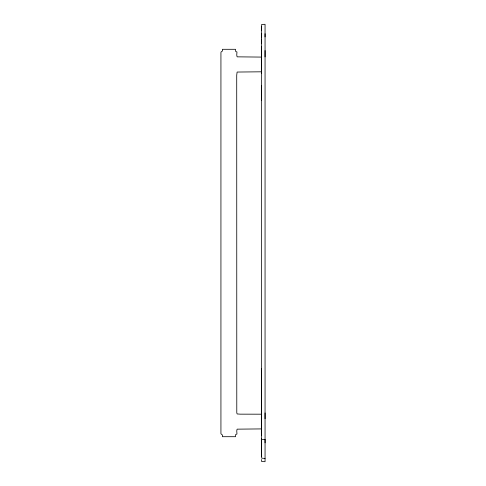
<?xml version="1.0" encoding="UTF-8"?>
<svg xmlns="http://www.w3.org/2000/svg" width="486" height="486" viewBox="0 0 486 486"><rect width="100%" height="100%" fill="white"/><g stroke="black" fill="none" stroke-linecap="round" stroke-linejoin="round"><path stroke-width="0.73" d="M261.553 40.952L261.553 43.078L261.693 41.832M261.547 62.129L261.553 55.829L261.389 57.087L237.113 56.844L236.749 55.118L236.961 51.947L235.722 51.546L235.534 49.299L222.381 49.299C223.572 52.051 220.431 50.933 220.93 53.017L220.93 433.664C221.373 434.788 223.244 434.417 222.381 436.701L235.534 436.701L235.722 434.454L236.961 434.053L236.749 430.882L237.113 429.156L261.389 428.913L261.547 429.454L261.547 425.681L261.547 435.547M261.553 41.845L261.553 43.479L261.559 42.094M265.058 458.432L261.675 458.164L261.547 445.316M261.553 445.048L261.553 438.712M261.547 418.112L261.547 385.665M261.547 385.343L261.547 368.607M261.547 100.657L261.547 85.317M261.547 46.48L261.547 69.771M261.547 43.582L261.547 40.642M261.553 37.963L261.553 33.589L261.747 33.984M261.547 30.387L261.675 24.434L265.058 24.3L265.058 461.7L261.675 461.566L261.547 459.525M261.547 456.688L261.547 63.265M261.553 445.024L261.553 446.44L261.553 445.923M261.547 422.055L261.547 416.229M261.547 419.284L261.553 413.859M265.058 442.837L265.058 439.721M265.058 418.744L265.058 412.936M265.058 56.911L265.058 50.544M265.058 36.918L265.058 33.704M261.553 40.077L261.553 39.56L261.553 40.976M261.547 455.631L261.553 455.254L261.553 456.056M261.553 450.042L261.553 449.702L261.553 452.411M261.547 413.653L261.389 414.193L240.309 414.157L237.113 413.951L236.785 412.748L236.718 75.215L237.113 72.049L261.389 71.806L261.547 72.347M265.058 439.623L262.179 439.557M261.693 444.168L261.553 442.922L261.553 444.137M261.547 72.056L261.553 73.064L261.547 68.848M261.553 35.958L261.553 36.298M261.553 442.521L261.559 443.906M261.547 27.186L261.547 28.638M261.547 56.576L261.547 60.319L261.547 26.475M261.547 421.569L261.553 430.171L261.547 429.454M261.553 412.936L261.547 413.944L261.553 412.936"/></g></svg>
